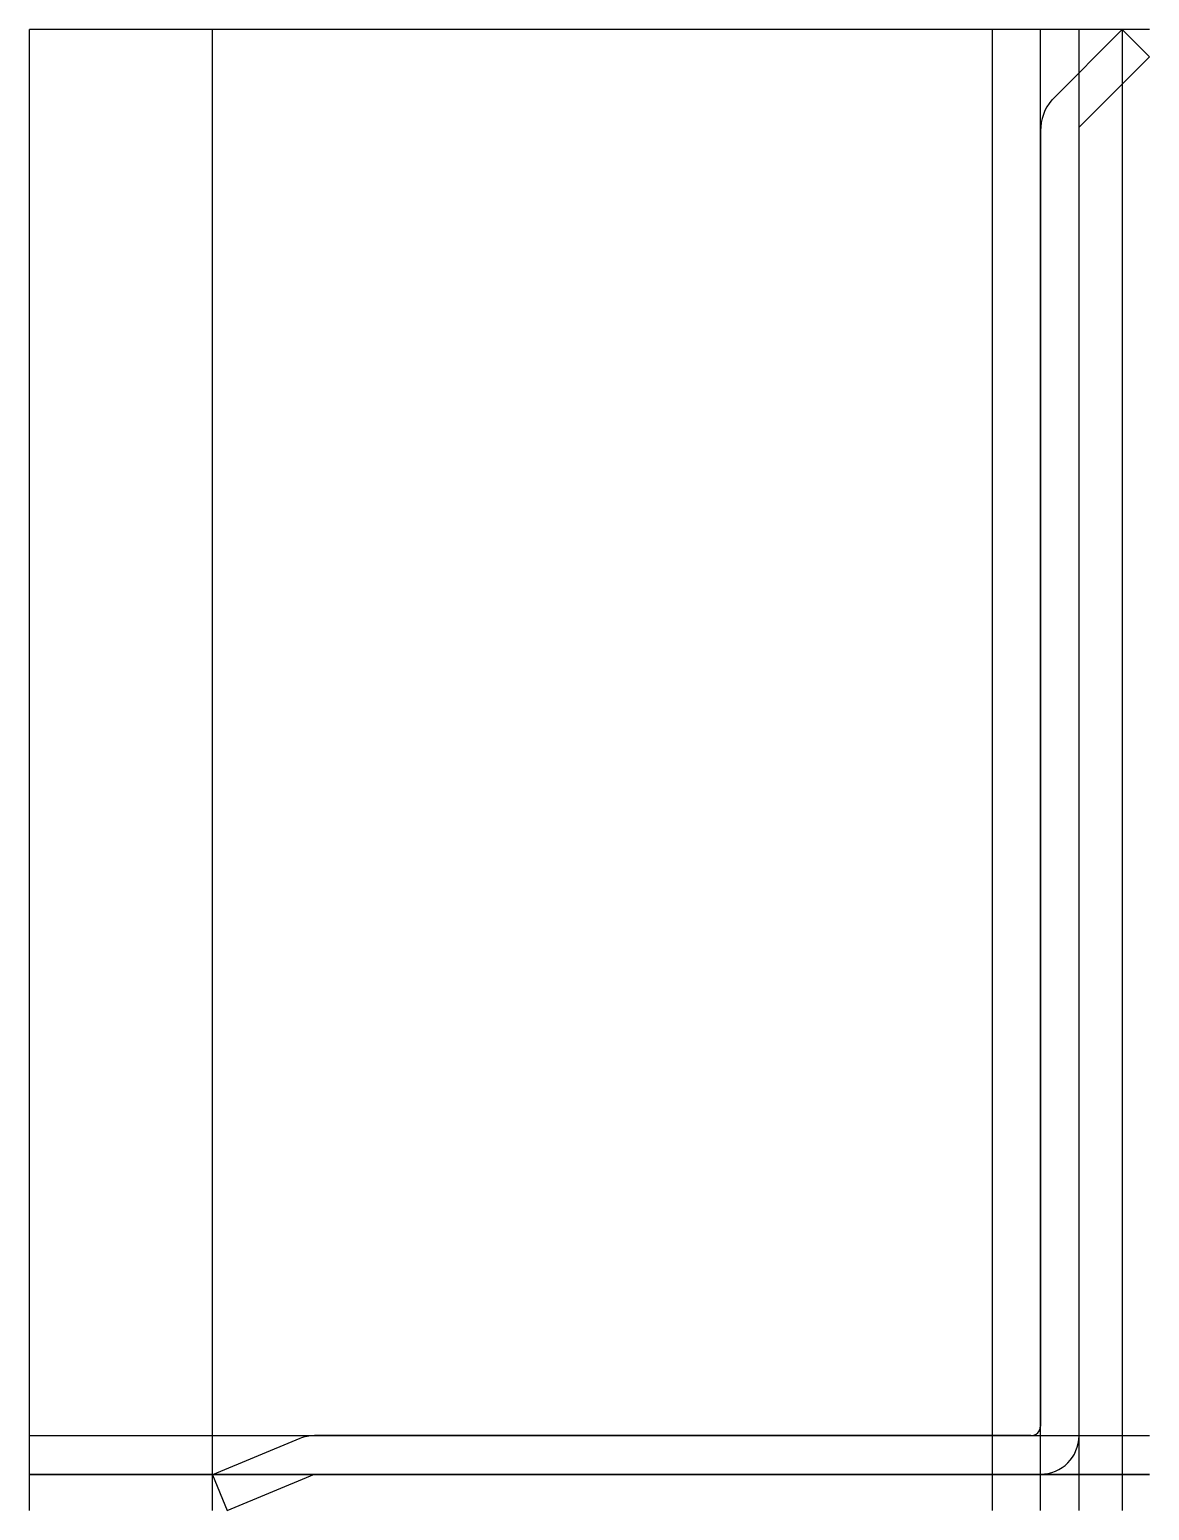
# Model space of a CAD drawing. Extents: x -100 to 16, y -9 to 145.
import ezdxf

# ---------------------------------------------------------------- set-up
doc = ezdxf.new("R2010")
doc.units = 0
doc.layers.get('0').update_dxf_attribs({"linetype": 'CONTINUOUS'})

msp = doc.modelspace()

# ---------------------------------------------------------------- linework, layer by layer
at = {"linetype": 'CONTINUOUS'}
for p, q in [((16.31, 145), (-100, 145)), ((-100, -8.76), (-100, 145)), ((-81, -8.76), (-81, 145)), ((0, -8.76), (0, 145)), ((5, -8.76), (5, 145)), ((13.49, 145), (6.17, 137.69)), ((9, -8.76), (9, 145)), ((13.49, 145), (13.49, -8.76)), ((16.31, 142.17), (13.49, 145)), ((9, 134.86), (16.31, 142.17)), ((5, 134.47), (5, 0)), ((9, -1), (9, 134.86)), ((-100, -1), (16.31, -1)), ((-71.93, -1.3), (-81, -5.06)), ((4, -1), (-70.4, -1)), ((-100, -5), (16.31, -5)), ((16.31, -5.06), (-100, -5.06)), ((-81, -5.06), (-79.47, -8.76)), ((-79.47, -8.76), (-70.4, -5)), ((-70.4, -5), (5, -5))]:
    msp.add_line(p, q, dxfattribs=at)
for centre, radius, start, end in [((10, 134.48), 5, 139.996, 180.0664), ((4, 0), 1, 270, 0), ((-70.41, -5), 4, 89.8553, 112.3321), ((5, -1), 4, 270, 0)]:
    msp.add_arc(centre, radius, start, end, dxfattribs=at)

doc.saveas('drawing.dxf')
